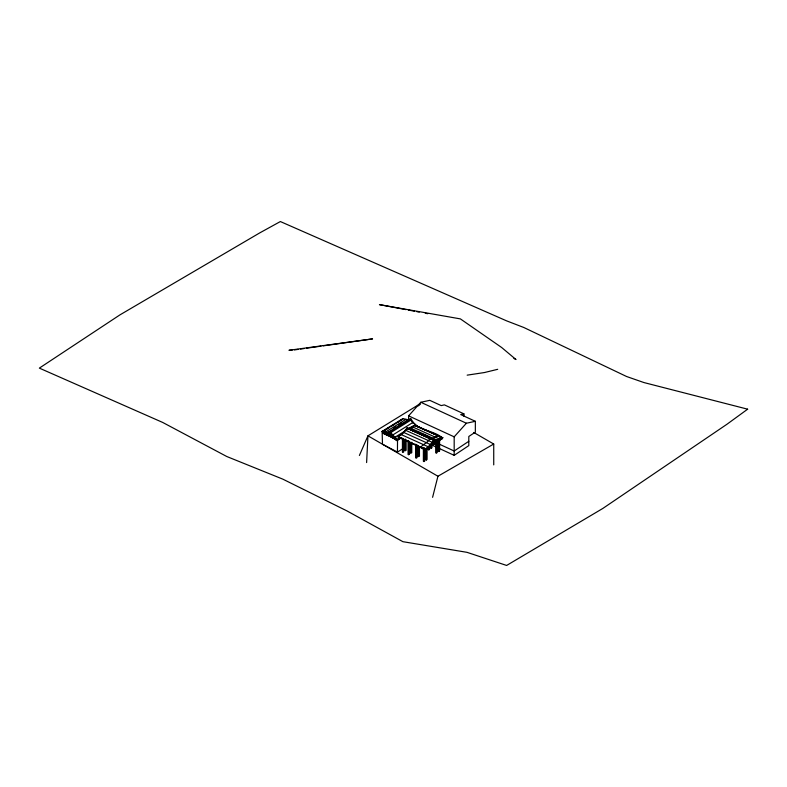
<?xml version="1.0" encoding="UTF-8"?>
<svg xmlns="http://www.w3.org/2000/svg" width="787" height="787" viewBox="0 0 787 787"><rect width="100%" height="100%" fill="white"/><g stroke="black" fill="none" stroke-linecap="round" stroke-linejoin="round"><path stroke-width="1.18" d="M366.614 462.569L367.952 435.831L419.943 403.898M418.261 427.075L413.165 422.294L410.814 418.773L408.286 419.737L402.875 418.605L382.138 431.345L382.482 444.222L397.435 452.072L397.533 439.776L400.622 437.857M397.533 439.776L399.806 438.261M432.594 497.325L437.936 476.243L493.734 444.025L493.734 464.891M433.834 440.897L437.434 440.887L442.481 438.379C438.32 432.584 422.048 430.145 415.605 425.305L415.034 426.21M398.33 436.795L421.143 447.626L398.183 436.913L403.583 432.388L406.909 428.148L429.81 438.349C431.837 440.366 439.589 433.716 437.936 436.411M359.393 455.476L367.952 435.831L437.936 476.243M441.773 439.057L439.343 440.179L441.773 439.057L441.871 438.329M433.617 443.445L433.558 442.924L429.928 446.957L426.072 449.515C413.5 447.469 428.748 443.829 429.545 438.526L435.545 440.612L442.806 437.602M396.914 440.622L394.779 438.969L396.914 440.622L397.346 439.982C384.499 426.436 387.981 431.453 397.435 440.267L401.557 437.7M433.342 443.366L434.542 442.56M387.283 434.798L387.007 435.25L388.394 434.139L389.693 434.286L387.46 434.709M405.954 430.155L406.918 428.148L408.345 428.315L435.545 440.612M406.2 430.263L407.381 428.964M429.545 439.146L429.545 438.526L406.909 428.148L434.119 440.445L430.794 445.314L425.718 449.544L434.119 440.445L429.81 438.349L429.81 438.969M425.767 449.288C429.102 449.662 435.664 434.817 433.952 444.291L428.089 447.813M431.266 444.301L429.397 447.311M404.852 431.571L398.252 437.09M408.601 420.711L408.601 415.861L420.809 402.275L429.781 400.337L441.202 405.59L444.399 404.882L463.927 413.864L463.927 416.234M454.178 455.339L454.178 436.834L466.376 423.239L475.348 421.311L475.348 432.122L468.806 436.47L468.806 445.619L454.178 455.339L431.945 445.108M390.145 432.024L389.398 432.525L389.398 434.945L390.116 434.404M418.418 405.866L420.219 404.243M425.856 449.416L428.089 447.675M389.526 434.375L390.913 434.335L390.509 434.798L391.287 435.732M437.729 441.527L439.549 440.415L433.952 444.291L433.932 440.986M382.138 431.345L387.696 432.525L390.234 431.561L392.585 435.093L397.75 439.54M397.435 440.258L382.482 432.407L387.706 433.539L390.657 432.289L391.129 435.85M389.909 433.804L393.884 438.703M390.913 433.489L390.234 431.561M389.762 433.912L390.608 434.335M390.47 434.434L391.041 434.985M390.893 435.093L391.621 435.319M393.372 438.408L392.241 436.155M390.234 434.217L390.234 436.815L394.926 438.861M415.752 444.124L415.752 457.945L416.353 458.211L416.353 445.344L417.11 444.832L417.11 457.7M424.734 448.187L423.386 448.433L423.386 461.3L423.986 461.556L424.734 461.054L424.734 449.357M428.197 447.242L428.197 449.584L428.797 449.849L429.554 449.338L429.554 446.996M430.617 445.619L430.617 447.96L431.217 448.226L431.974 447.714L431.974 445.373M425.728 449.2L425.728 459.726L426.318 459.992L427.075 459.48L427.075 447.783M434.119 442.314L437.661 441.448M437.454 441.34L437.936 441.625L437.316 441.674M468.806 441.291L454.178 451.01L437.503 443.337M382.207 431.748L402.944 419.018L397.799 422.216M382.364 431.807L389.565 427.331M391.621 426.052L394.71 424.134M385.207 432.22L405.797 419.432M393.441 428.108L395.497 426.829M398.586 424.911L401.675 422.993M387.696 432.525L408.286 419.737M389.654 432.004L410.814 418.773L410.814 419.776M390.775 432.584L411.355 419.796M392.585 435.093L413.165 422.294M394.897 437.306L405.187 430.912M409.299 428.354L415.477 424.508M397.602 439.441L400.691 437.523M397.681 439.874L400.77 437.956M397.435 452.072L402.216 449.111M408.345 428.315L415.605 425.305M435.378 441.153L442.068 438.428M389.654 433.007C388.837 435.014 382.482 430.882 383.033 433.332L387.174 435.162M383.033 433.332L385.512 433.922M390.155 434.09L390.913 434.473M390.795 435.359L390.686 434.709M390.657 432.289L391.129 433.44M410.224 428.59L412.634 427.538M497.699 369.31L484.458 372.536L467.163 375.153M463.927 413.864L460.72 414.572L475.348 421.311M294.476 349.91L298.086 349.398M300.486 349.054L304.087 348.552M306.487 348.208L320.909 346.182M323.309 345.837L372.566 338.892L288.947 350.284L292.193 350.126M405.984 309.625L379.432 304.628L460.385 318.892L501.663 347.51L515.987 359.531L513.872 358.4M408.404 310.078L414.434 311.219M416.854 311.672L419.264 312.124M425.305 313.265L427.715 313.718M399.216 437.257L399.294 437.405M432.683 442.52L405.482 430.223M432.968 443.071L434.267 443.012M430.794 444.685L403.583 432.388M430.548 446.18L430.204 446.416M428.374 446.849L401.163 434.552M420.966 447.173L425.531 449.092M420.888 447.469L425.718 449.544M423.386 447.478L423.986 447.744L423.986 461.556M402.432 439.225L403.78 438.979L403.78 451.846L403.023 452.348L403.023 438.536L402.432 438.27L402.432 452.092M408.66 441.96L408.069 441.704L408.827 441.192L408.827 454.06M415.752 445.078L416.353 445.344M415.457 425.393L442.658 437.69M415.526 425.58L442.737 437.877M415.379 425.669L437.188 435.388M412.634 426.918L439.835 439.215M410.224 427.971L437.434 440.267M416.766 431.502L420.042 432.958M422.216 433.932L428.758 436.854M398.183 436.913L421.035 447.36M420.809 402.275L466.376 423.239M408.601 415.861L454.178 436.834M389.152 436.293L385.335 434.237M438.28 435.87L442.589 437.966M439.254 436.815L442.481 438.379M473.705 432.457L493.734 444.025M425.551 449.19L426.072 449.515M391.483 435.427L392.103 436.264M411.355 420.799L413.165 423.308M382.895 432.397L383.21 433.243M439.599 439.372L439.599 451.069L438.841 451.581L438.841 439.884M438.251 440.789L438.251 451.315M437.178 440.995L437.178 452.692M436.431 441.507L436.431 453.204M435.831 442.412L435.831 452.938M431.217 444.714L431.217 448.226M428.797 446.337L428.797 449.849M426.318 448.295L426.318 459.992M419.451 446.77L419.451 456.126M418.694 446.111L418.694 456.637L418.094 456.371L418.094 445.845M411.758 442.225L411.758 452.751M411.001 442.727L411.001 453.253M410.411 442.471L410.411 452.997M409.417 441.458L409.417 454.325M408.66 454.827L408.66 441.015L408.069 440.75L408.069 454.571M406.122 439.746L406.122 450.272L405.364 450.784L405.364 439.087M404.764 439.992L404.764 450.518M747.65 409.181L726.932 424.272L602.832 508.441L506.641 565.45L466.966 552.326L402.905 541.682L346.88 510.871L282.818 479.145L226.794 456.519L162.732 422.462L39.35 368.119L119.939 314.879L259.641 232.952L280.359 221.55L506.503 320.821L523.827 327.5L626.59 376.511L643.914 382.551L747.65 409.181"/></g></svg>
